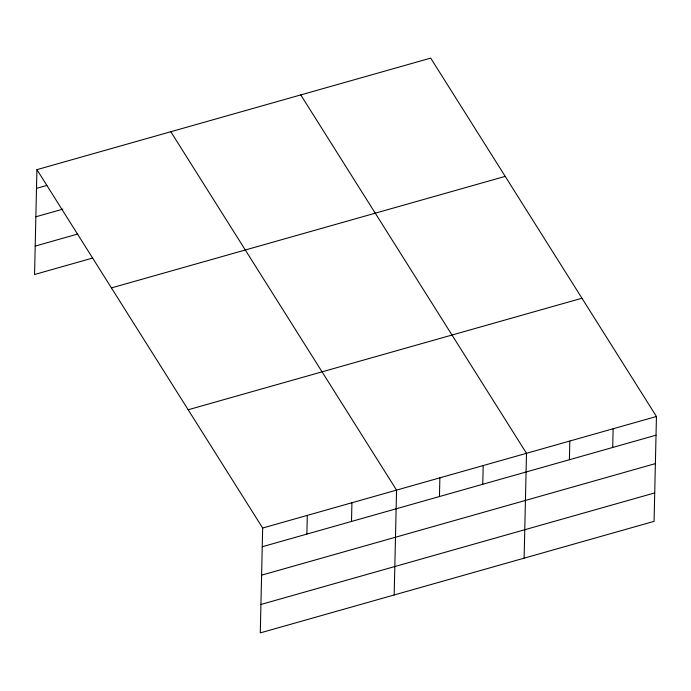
<?xml version="1.0" encoding="UTF-8"?>
<svg xmlns="http://www.w3.org/2000/svg" width="691" height="691" viewBox="0 0 691 691"><rect width="100%" height="100%" fill="white"/><g stroke="black" fill="none" stroke-linecap="round" stroke-linejoin="round"><path stroke-width="1.04" d="M36.925 169.649L262.666 528.028L260.291 632.887L654.075 521.351L656.45 416.492L430.709 58.113L36.925 169.649L34.55 274.508L92.672 258.045M306.873 534.091L307.296 515.391M351.503 521.446L351.926 502.746M394.172 594.968L396.556 490.109L170.815 131.731M439.45 496.535L439.873 477.835M482.759 484.27L483.19 465.57M524.123 558.155L526.499 453.296L300.766 94.917M569.393 459.731L569.816 441.031M612.71 447.457L613.133 428.757M36.502 188.358L46.884 185.413M35.863 216.784L62.846 209.14M35.198 246.082L77.746 234.024M111.424 287.914L505.207 176.378M188.177 409.763L581.952 298.227M262.666 528.028L656.45 416.492M262.243 546.736L656.027 435.192M261.604 575.162L655.379 463.618M260.939 604.461L654.714 492.916"/></g></svg>
